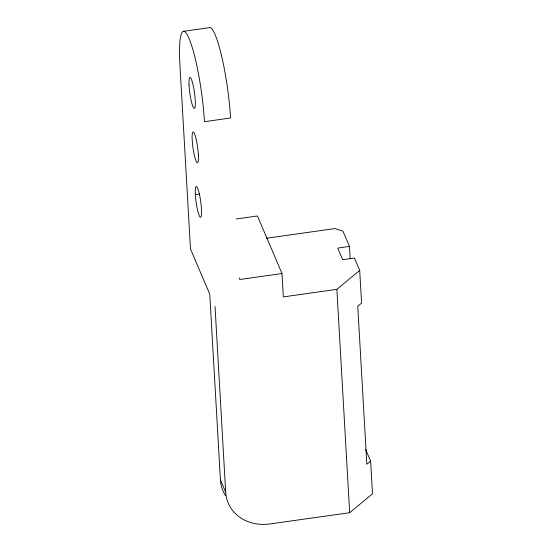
<?xml version="1.0" encoding="UTF-8"?>
<svg xmlns="http://www.w3.org/2000/svg" width="552" height="552" viewBox="0 0 552 552"><rect width="100%" height="100%" fill="white"/><g stroke="black" fill="none" stroke-linecap="round" stroke-linejoin="round"><path stroke-width="0.83" d="M236.353 218.944L257.453 215.97L282.01 273.544L283.348 296.893L336.865 289.338L359.697 270.418L354.412 258.025L342.668 259.681L337.714 248.083L349.464 246.42L350.168 258.757M365.679 449.487L370.633 461.106L366.832 464.26L357.765 306.263L361.574 303.11L359.697 270.418M209.187 27.717A62.217 9.308 82 0 1 221.538 55.745A62.217 9.308 82 0 1 230.543 117.997L204.44 121.681A62.217 9.308 82 0 0 189.032 38.412A62.217 9.308 82 0 0 179.883 64.108L190.481 248.959L209.774 294.195L220.42 479.826L225.678 492.142A43.104 37.253 -23.1 0 0 270.045 523.931L349.671 512.711L372.51 493.792L370.633 461.106M183.802 31.285L209.905 27.6M195.339 194.663L195.318 189.267A15.553 2.325 82 0 1 197.63 188.239L198.12 189.536A15.553 2.325 82 0 1 201.501 214.459L201.349 215.687A15.553 2.325 82 0 1 199.658 216.439L199.189 215.48A15.553 2.325 82 0 1 195.339 194.663L199.548 194.069M266.402 238.243L334.933 228.569L342.951 231.143L349.464 246.42M282.01 273.544L239.803 279.498L239.133 277.918M336.865 289.338L349.671 512.711M215.038 306.526L225.678 492.142M225.595 495.696A43.104 37.253 -23.1 0 1 220.42 479.826M198.354 154.574L198.196 152.359A15.553 2.325 82 0 0 194.504 133.756A15.553 2.325 82 0 0 192.13 138.138L192.213 140.18A15.553 2.325 82 0 0 196.063 160.998A15.553 2.325 82 0 0 198.354 154.574M189.053 84.994A15.553 2.325 82 0 0 194.249 108.302A15.553 2.325 82 0 0 193.179 85.394A15.553 2.325 82 0 0 189.053 84.994"/></g></svg>
